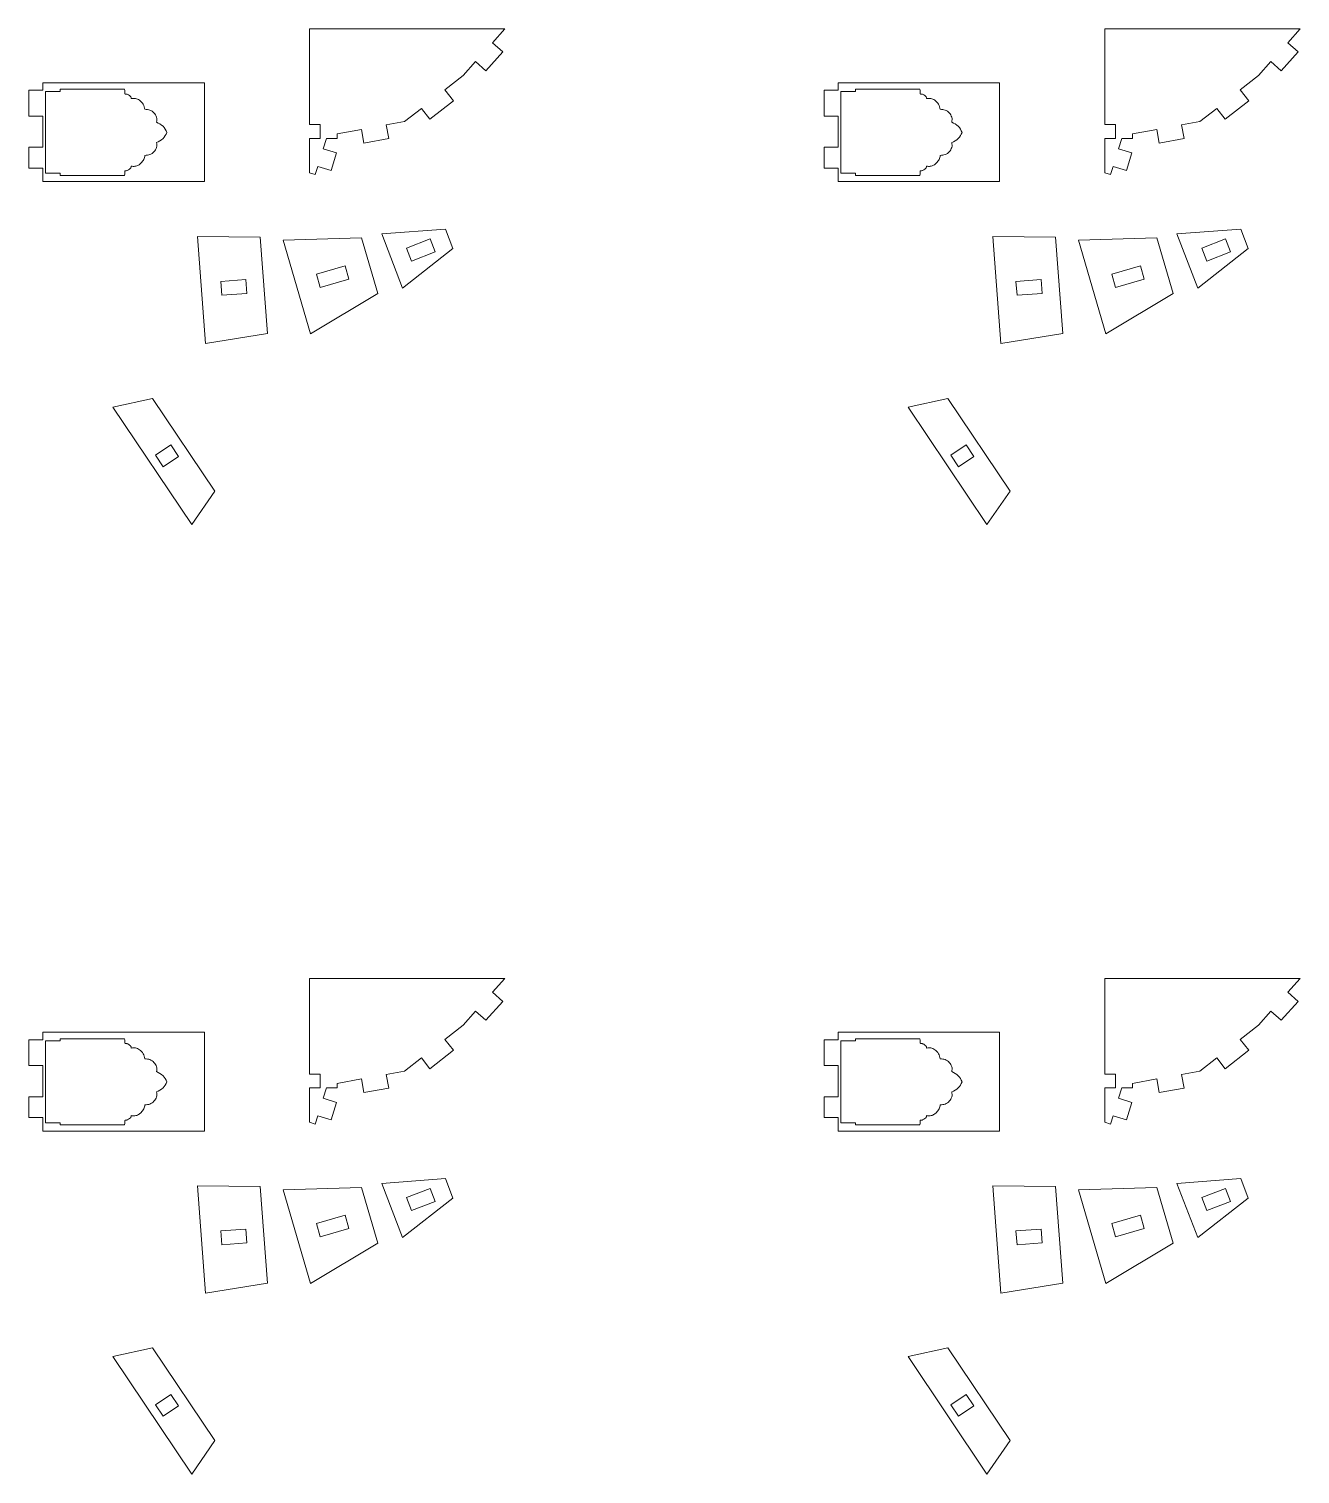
# Model space of a CAD drawing. Header units: millimetres. Extents: x -566 to 8079, y -1523 to 3979.
# Drawn here: x 3440.6 to 3716, y 2755.8 to 3069 of the extents above; entities that cross this region are included whole.
import ezdxf
from ezdxf.lldxf.tags import DXFTag

# ---------------------------------------------------------------- set-up
doc = ezdxf.new("R2010")
doc.units = ezdxf.units.MM
tags = doc.linetypes.add('CENTER', pattern=[10.16, 6.35, -1.27, 1.27, -1.27]).pattern_tags.tags
tags[10:11] = [DXFTag(74, 4), DXFTag(75, 0), DXFTag(340, '0'), DXFTag(46, 1.0), DXFTag(50, 0.0), DXFTag(44, 0.0), DXFTag(45, 0.0)]
tags[8:9] = [DXFTag(74, 4), DXFTag(75, 0), DXFTag(340, '0'), DXFTag(46, 1.0), DXFTag(50, 0.0), DXFTag(44, 0.0), DXFTag(45, 0.0)]
tags[6:7] = [DXFTag(74, 4), DXFTag(75, 0), DXFTag(340, '0'), DXFTag(46, 1.0), DXFTag(50, 0.0), DXFTag(44, 0.0), DXFTag(45, 0.0)]
tags[4:5] = [DXFTag(74, 4), DXFTag(75, 0), DXFTag(340, '0'), DXFTag(46, 1.0), DXFTag(50, 0.0), DXFTag(44, 0.0), DXFTag(45, 0.0)]

# ---------------------------------------------------------------- blocks, each defined once
blk = doc.blocks.new('DWG6')
at = {"color": 7, "linetype": 'Continuous', "lineweight": 15}
for p, q in [((775.83, -0.97), (775.83, 19.76)), ((775.83, 19.76), (818.17, 19.76)), ((818.17, 19.76), (815.5, 16.77)), ((948.14, -0.97), (948.14, 19.76)), ((948.14, 19.76), (990.48, 19.76)), ((990.48, 19.76), (987.81, 16.77)), ((815.5, 16.77), (817.74, 14.77)), ((987.81, 16.77), (990.05, 14.77)), ((811.85, 12.67), (809.15, 9.64)), ((814.09, 10.67), (811.85, 12.67)), ((817.74, 14.77), (814.09, 10.67)), ((984.15, 12.67), (981.46, 9.64)), ((986.4, 10.67), (984.15, 12.67)), ((990.05, 14.77), (986.4, 10.67)), ((809.15, 9.64), (805.2, 6.54)), ((981.46, 9.64), (977.5, 6.54)), ((715.07, 0.88), (715.07, 6.46)), ((715.07, 6.46), (718.07, 6.46)), ((753.07, 8.09), (718.07, 8.09)), ((718.07, 8.09), (718.07, 6.46)), ((735.8, 6.68), (721.81, 6.68)), ((721.81, 6.68), (721.81, 6.21)), ((753.07, -13.32), (753.07, 8.09)), ((805.2, 6.54), (807.05, 4.18)), ((887.37, 0.88), (887.37, 6.46)), ((887.37, 6.46), (890.37, 6.46)), ((925.38, 8.09), (890.37, 8.09)), ((890.37, 8.09), (890.37, 6.46)), ((908.11, 6.68), (894.12, 6.68)), ((894.12, 6.68), (894.12, 6.21)), ((925.38, -13.32), (925.38, 8.09)), ((977.5, 6.54), (979.36, 4.18)), ((721.81, 6.21), (718.66, 6.21)), ((718.66, 6.21), (718.66, -11.52)), ((807.05, 4.18), (801.95, 0.18)), ((894.12, 6.21), (890.97, 6.21)), ((890.97, 6.21), (890.97, -11.52)), ((979.36, 4.18), (974.26, 0.18)), ((715.07, 0.88), (718.07, 0.88)), ((718.07, 0.88), (718.07, -5.88)), ((800.1, 2.54), (796.45, -0.32)), ((801.95, 0.18), (800.1, 2.54)), ((887.37, 0.88), (890.37, 0.88)), ((890.37, 0.88), (890.37, -5.88)), ((972.41, 2.54), (968.75, -0.32)), ((974.26, 0.18), (972.41, 2.54)), ((778.16, -0.97), (775.83, -0.97)), ((778.16, -3.97), (778.16, -0.97)), ((787.09, -2.03), (781.82, -2.98)), ((781.82, -2.98), (781.82, -3.97)), ((787.63, -4.98), (787.09, -2.03)), ((796.45, -0.32), (792.48, -1.05)), ((792.48, -1.05), (793.02, -4)), ((950.46, -0.97), (948.14, -0.97)), ((950.46, -3.97), (950.46, -0.97)), ((959.4, -2.03), (954.13, -2.98)), ((954.13, -2.98), (954.13, -3.97)), ((959.94, -4.98), (959.4, -2.03)), ((968.75, -0.32), (964.79, -1.05)), ((964.79, -1.05), (965.33, -4)), ((715.07, -10.39), (715.07, -5.88)), ((715.07, -5.88), (718.07, -5.88)), ((775.83, -11.4), (775.83, -3.97)), ((775.83, -3.97), (778.16, -3.97)), ((779.55, -3.97), (778.85, -6.22)), ((781.71, -7.12), (778.85, -6.22)), ((781.82, -3.97), (779.55, -3.97)), ((793.02, -4), (787.63, -4.98)), ((887.37, -10.39), (887.37, -5.88)), ((887.37, -5.88), (890.37, -5.88)), ((948.14, -11.4), (948.14, -3.97)), ((948.14, -3.97), (950.46, -3.97)), ((951.86, -3.97), (951.15, -6.22)), ((954.02, -7.12), (951.15, -6.22)), ((954.13, -3.97), (951.86, -3.97)), ((965.33, -4), (959.94, -4.98)), ((781.71, -7.12), (780.52, -10.91)), ((954.02, -7.12), (952.83, -10.91)), ((715.07, -10.39), (718.07, -10.39)), ((718.07, -10.39), (718.07, -13.32)), ((718.66, -11.52), (721.81, -11.52)), ((721.81, -11.52), (721.81, -11.98)), ((721.81, -11.98), (735.8, -11.98)), ((777.1, -11.8), (775.83, -11.4)), ((777.66, -10.02), (777.1, -11.8)), ((780.52, -10.91), (777.66, -10.02)), ((887.37, -10.39), (890.37, -10.39)), ((890.37, -10.39), (890.37, -13.32)), ((890.97, -11.52), (894.12, -11.52)), ((894.12, -11.52), (894.12, -11.98)), ((894.12, -11.98), (908.11, -11.98)), ((949.41, -11.8), (948.14, -11.4)), ((949.97, -10.02), (949.41, -11.8)), ((952.83, -10.91), (949.97, -10.02)), ((718.07, -13.32), (753.07, -13.32)), ((890.37, -13.32), (925.38, -13.32)), ((791.49, -24.66), (805.29, -23.63)), ((796.01, -36.39), (791.49, -24.66)), ((805.29, -23.63), (806.91, -27.83)), ((963.8, -24.66), (977.6, -23.63)), ((968.32, -36.39), (963.8, -24.66)), ((977.6, -23.63), (979.21, -27.83)), ((751.59, -25.21), (765.2, -25.36)), ((753.33, -48.42), (751.59, -25.21)), ((765.2, -25.36), (766.76, -46.25)), ((770.16, -26.03), (787.15, -25.53)), ((776.08, -46.32), (770.16, -26.03)), ((787.15, -25.53), (790.68, -37.6)), ((806.91, -27.83), (796.01, -36.39)), ((796.88, -27.73), (802, -25.75)), ((797.95, -30.53), (796.88, -27.73)), ((802, -25.75), (803.08, -28.55)), ((923.9, -25.21), (937.5, -25.36)), ((925.63, -48.42), (923.9, -25.21)), ((937.5, -25.36), (939.06, -46.25)), ((942.46, -26.03), (959.46, -25.53)), ((948.39, -46.32), (942.46, -26.03)), ((959.46, -25.53), (962.98, -37.6)), ((979.21, -27.83), (968.32, -36.39)), ((969.18, -27.73), (974.31, -25.75)), ((970.26, -30.53), (969.18, -27.73)), ((974.31, -25.75), (975.39, -28.55)), ((803.08, -28.55), (797.95, -30.53)), ((975.39, -28.55), (970.26, -30.53)), ((777.35, -33.39), (783.57, -31.57)), ((778.19, -36.27), (777.35, -33.39)), ((783.57, -31.57), (784.41, -34.45)), ((949.66, -33.39), (955.88, -31.57)), ((950.5, -36.27), (949.66, -33.39)), ((955.88, -31.57), (956.72, -34.45)), ((756.61, -34.97), (762.07, -34.56)), ((756.84, -37.96), (756.61, -34.97)), ((762.3, -37.55), (756.84, -37.96)), ((762.07, -34.56), (762.3, -37.55)), ((784.41, -34.45), (778.19, -36.27)), ((928.92, -34.97), (934.38, -34.56)), ((929.14, -37.96), (928.92, -34.97)), ((934.61, -37.55), (929.14, -37.96)), ((934.38, -34.56), (934.61, -37.55)), ((956.72, -34.45), (950.5, -36.27)), ((790.68, -37.6), (776.08, -46.32)), ((962.98, -37.6), (948.39, -46.32)), ((766.76, -46.25), (753.33, -48.42)), ((939.06, -46.25), (925.63, -48.42)), ((741.86, -60.32), (733.24, -62.19)), ((733.24, -62.19), (750.33, -87.66)), ((755.34, -80.4), (741.86, -60.32)), ((914.17, -60.32), (905.55, -62.19)), ((905.55, -62.19), (922.63, -87.66)), ((927.64, -80.4), (914.17, -60.32)), ((745.78, -70.4), (742.48, -72.62)), ((747.46, -72.89), (745.78, -70.4)), ((918.09, -70.4), (914.79, -72.62)), ((919.76, -72.89), (918.09, -70.4)), ((742.48, -72.62), (744.15, -75.11)), ((744.15, -75.11), (747.46, -72.89)), ((914.79, -72.62), (916.46, -75.11)), ((916.46, -75.11), (919.76, -72.89)), ((750.33, -87.66), (755.34, -80.4)), ((922.63, -87.66), (927.64, -80.4)), ((775.83, -206.71), (775.83, -185.98)), ((775.83, -185.98), (818.17, -185.98)), ((818.17, -185.98), (815.5, -188.98)), ((948.14, -206.71), (948.14, -185.98)), ((948.14, -185.98), (990.48, -185.98)), ((990.48, -185.98), (987.81, -188.98)), ((817.74, -190.97), (814.09, -195.07)), ((815.5, -188.98), (817.74, -190.97)), ((990.05, -190.97), (986.4, -195.07)), ((987.81, -188.98), (990.05, -190.97)), ((811.85, -193.08), (809.15, -196.11)), ((814.09, -195.07), (811.85, -193.08)), ((984.15, -193.08), (981.46, -196.11)), ((986.4, -195.07), (984.15, -193.08)), ((809.15, -196.11), (805.2, -199.21)), ((981.46, -196.11), (977.5, -199.21)), ((715.07, -204.86), (715.07, -199.29)), ((715.07, -199.29), (718.07, -199.29)), ((753.07, -197.66), (718.07, -197.66)), ((718.07, -197.66), (718.07, -199.29)), ((721.81, -199.53), (718.66, -199.53)), ((718.66, -199.53), (718.66, -217.26)), ((735.8, -199.06), (721.81, -199.06)), ((721.81, -199.06), (721.81, -199.53)), ((753.07, -219.07), (753.07, -197.66)), ((805.2, -199.21), (807.05, -201.57)), ((887.37, -204.86), (887.37, -199.29)), ((887.37, -199.29), (890.37, -199.29)), ((925.38, -197.66), (890.37, -197.66)), ((890.37, -197.66), (890.37, -199.29)), ((894.12, -199.53), (890.97, -199.53)), ((890.97, -199.53), (890.97, -217.26)), ((908.11, -199.06), (894.12, -199.06)), ((894.12, -199.06), (894.12, -199.53)), ((925.38, -219.07), (925.38, -197.66)), ((977.5, -199.21), (979.36, -201.57)), ((800.1, -203.2), (796.45, -206.07)), ((801.95, -205.56), (800.1, -203.2)), ((807.05, -201.57), (801.95, -205.56)), ((972.41, -203.2), (968.75, -206.07)), ((974.26, -205.56), (972.41, -203.2)), ((979.36, -201.57), (974.26, -205.56)), ((715.07, -204.86), (718.07, -204.86)), ((718.07, -204.86), (718.07, -211.63)), ((796.45, -206.07), (792.48, -206.79)), ((887.37, -204.86), (890.37, -204.86)), ((890.37, -204.86), (890.37, -211.63)), ((968.75, -206.07), (964.79, -206.79)), ((778.16, -206.71), (775.83, -206.71)), ((775.83, -217.14), (775.83, -209.71)), ((775.83, -209.71), (778.16, -209.71)), ((778.16, -209.71), (778.16, -206.71)), ((779.55, -209.71), (778.85, -211.97)), ((781.82, -209.71), (779.55, -209.71)), ((787.09, -207.77), (781.82, -208.73)), ((781.82, -208.73), (781.82, -209.71)), ((787.63, -210.72), (787.09, -207.77)), ((793.02, -209.74), (787.63, -210.72)), ((792.48, -206.79), (793.02, -209.74)), ((950.46, -206.71), (948.14, -206.71)), ((948.14, -217.14), (948.14, -209.71)), ((948.14, -209.71), (950.46, -209.71)), ((950.46, -209.71), (950.46, -206.71)), ((951.86, -209.71), (951.15, -211.97)), ((954.13, -209.71), (951.86, -209.71)), ((959.4, -207.77), (954.13, -208.73)), ((954.13, -208.73), (954.13, -209.71)), ((959.94, -210.72), (959.4, -207.77)), ((965.33, -209.74), (959.94, -210.72)), ((964.79, -206.79), (965.33, -209.74)), ((715.07, -216.14), (715.07, -211.63)), ((715.07, -211.63), (718.07, -211.63)), ((781.71, -212.86), (778.85, -211.97)), ((781.71, -212.86), (780.52, -216.66)), ((887.37, -216.14), (887.37, -211.63)), ((887.37, -211.63), (890.37, -211.63)), ((954.02, -212.86), (951.15, -211.97)), ((954.02, -212.86), (952.83, -216.66)), ((777.66, -215.76), (777.1, -217.54)), ((780.52, -216.66), (777.66, -215.76)), ((949.97, -215.76), (949.41, -217.54)), ((952.83, -216.66), (949.97, -215.76)), ((715.07, -216.14), (718.07, -216.14)), ((718.07, -216.14), (718.07, -219.07)), ((718.07, -219.07), (753.07, -219.07)), ((718.66, -217.26), (721.81, -217.26)), ((721.81, -217.26), (721.81, -217.73)), ((721.81, -217.73), (735.8, -217.73)), ((777.1, -217.54), (775.83, -217.14)), ((887.37, -216.14), (890.37, -216.14)), ((890.37, -216.14), (890.37, -219.07)), ((890.37, -219.07), (925.38, -219.07)), ((890.97, -217.26), (894.12, -217.26)), ((894.12, -217.26), (894.12, -217.73)), ((894.12, -217.73), (908.11, -217.73)), ((949.41, -217.54), (948.14, -217.14)), ((751.59, -230.96), (765.2, -231.11)), ((753.33, -254.17), (751.59, -230.96)), ((765.2, -231.11), (766.76, -252)), ((770.16, -231.78), (787.15, -231.28)), ((787.15, -231.28), (790.68, -243.34)), ((791.49, -230.41), (805.29, -229.38)), ((796.01, -242.14), (791.49, -230.41)), ((796.88, -233.47), (802, -231.5)), ((802, -231.5), (803.08, -234.3)), ((805.29, -229.38), (806.91, -233.58)), ((923.9, -230.96), (937.5, -231.11)), ((925.63, -254.17), (923.9, -230.96)), ((937.5, -231.11), (939.06, -252)), ((942.46, -231.78), (959.46, -231.28)), ((959.46, -231.28), (962.98, -243.34)), ((963.8, -230.41), (977.6, -229.38)), ((968.32, -242.14), (963.8, -230.41)), ((969.18, -233.47), (974.31, -231.5)), ((974.31, -231.5), (975.39, -234.3)), ((977.6, -229.38), (979.21, -233.58)), ((776.08, -252.07), (770.16, -231.78)), ((806.91, -233.58), (796.01, -242.14)), ((797.95, -236.27), (796.88, -233.47)), ((803.08, -234.3), (797.95, -236.27)), ((948.39, -252.07), (942.46, -231.78)), ((979.21, -233.58), (968.32, -242.14)), ((970.26, -236.27), (969.18, -233.47)), ((975.39, -234.3), (970.26, -236.27)), ((777.35, -239.13), (783.57, -237.32)), ((783.57, -237.32), (784.41, -240.2)), ((949.66, -239.13), (955.88, -237.32)), ((955.88, -237.32), (956.72, -240.2)), ((756.61, -240.72), (762.07, -240.31)), ((756.84, -243.71), (756.61, -240.72)), ((762.07, -240.31), (762.3, -243.3)), ((778.19, -242.01), (777.35, -239.13)), ((784.41, -240.2), (778.19, -242.01)), ((928.92, -240.72), (934.38, -240.31)), ((929.14, -243.71), (928.92, -240.72)), ((934.38, -240.31), (934.61, -243.3)), ((950.5, -242.01), (949.66, -239.13)), ((956.72, -240.2), (950.5, -242.01)), ((762.3, -243.3), (756.84, -243.71)), ((790.68, -243.34), (776.08, -252.07)), ((934.61, -243.3), (929.14, -243.71)), ((962.98, -243.34), (948.39, -252.07)), ((766.76, -252), (753.33, -254.17)), ((939.06, -252), (925.63, -254.17)), ((741.86, -266.06), (733.24, -267.94)), ((755.34, -286.14), (741.86, -266.06)), ((914.17, -266.06), (905.55, -267.94)), ((927.64, -286.14), (914.17, -266.06)), ((733.24, -267.94), (750.33, -293.41)), ((905.55, -267.94), (922.63, -293.41)), ((745.78, -276.15), (742.48, -278.36)), ((742.48, -278.36), (744.15, -280.85)), ((744.15, -280.85), (747.46, -278.64)), ((747.46, -278.64), (745.78, -276.15)), ((918.09, -276.15), (914.79, -278.36)), ((914.79, -278.36), (916.46, -280.85)), ((916.46, -280.85), (919.76, -278.64)), ((919.76, -278.64), (918.09, -276.15)), ((750.33, -293.41), (755.34, -286.14)), ((922.63, -293.41), (927.64, -286.14))]:
    blk.add_line(p, q, dxfattribs=at)
for points, knots in [([(737.25, 4.68), (737.24, 4.76), (737.22, 4.93), (737.01, 5.22), (736.72, 5.45), (736.4, 5.6), (736.17, 5.66), (736.03, 5.66), (735.96, 5.65), (735.92, 5.66), (735.9, 5.68), (735.88, 5.71), (735.84, 5.84), (735.84, 6.17), (735.82, 6.49), (735.8, 6.68)], [0, 0, 0, 0, 0.086859, 0.177228, 0.365247, 0.47622, 0.554971, 0.604964, 0.621908, 0.635005, 0.643307, 0.65324, 0.666331, 0.791488, 1, 1, 1, 1]), ([(909.56, 4.68), (909.55, 4.76), (909.52, 4.93), (909.32, 5.22), (909.02, 5.45), (908.7, 5.6), (908.48, 5.66), (908.34, 5.66), (908.27, 5.65), (908.23, 5.66), (908.21, 5.68), (908.19, 5.71), (908.15, 5.84), (908.15, 6.17), (908.12, 6.49), (908.11, 6.68)], [0, 0, 0, 0, 0.086859, 0.177228, 0.365247, 0.47622, 0.554971, 0.604964, 0.621908, 0.635005, 0.643307, 0.65324, 0.666331, 0.791488, 1, 1, 1, 1]), ([(740.21, 2.34), (740.11, 2.72), (739.9, 3.49), (739.12, 4.3), (738.19, 4.78), (737.56, 4.71), (737.25, 4.68)], [0, 0, 0, 0, 0.278065, 0.560909, 0.77859, 1, 1, 1, 1]), ([(912.52, 2.34), (912.41, 2.72), (912.21, 3.49), (911.43, 4.3), (910.49, 4.78), (909.87, 4.71), (909.56, 4.68)], [0, 0, 0, 0, 0.278065, 0.560909, 0.77859, 1, 1, 1, 1]), ([(742.69, -0.44), (742.73, -0.26), (742.81, 0.1), (742.69, 0.82), (742.2, 1.6), (741.3, 2.26), (740.57, 2.31), (740.21, 2.34)], [0, 0, 0, 0, 0.128485, 0.252149, 0.499759, 0.752072, 1, 1, 1, 1]), ([(915, -0.44), (915.04, -0.26), (915.11, 0.1), (914.99, 0.82), (914.51, 1.6), (913.6, 2.26), (912.88, 2.31), (912.52, 2.34)], [0, 0, 0, 0, 0.128485, 0.252149, 0.499759, 0.752072, 1, 1, 1, 1]), ([(744.94, -2.65), (744.71, -2.17), (744.22, -1.17), (743.21, -0.69), (742.69, -0.44)], [0, 0, 0, 0, 0.484021, 1, 1, 1, 1]), ([(742.69, -4.86), (743.21, -4.61), (744.22, -4.13), (744.71, -3.13), (744.94, -2.65)], [0, 0, 0, 0, 0.51597, 1, 1, 1, 1]), ([(917.25, -2.65), (917.01, -2.17), (916.52, -1.17), (915.52, -0.69), (915, -0.44)], [0, 0, 0, 0, 0.484021, 1, 1, 1, 1]), ([(915, -4.86), (915.52, -4.61), (916.52, -4.13), (917.01, -3.13), (917.25, -2.65)], [0, 0, 0, 0, 0.51597, 1, 1, 1, 1]), ([(740.21, -7.64), (740.57, -7.61), (741.3, -7.56), (742.2, -6.9), (742.69, -6.12), (742.81, -5.4), (742.73, -5.04), (742.69, -4.86)], [0, 0, 0, 0, 0.247928, 0.500241, 0.747851, 0.871515, 1, 1, 1, 1]), ([(912.52, -7.64), (912.88, -7.61), (913.6, -7.56), (914.51, -6.9), (914.99, -6.12), (915.11, -5.4), (915.04, -5.04), (915, -4.86)], [0, 0, 0, 0, 0.247928, 0.500241, 0.747851, 0.871515, 1, 1, 1, 1]), ([(737.25, -9.98), (737.52, -10.01), (738.04, -10.08), (738.8, -9.79), (739.46, -9.27), (740, -8.55), (740.14, -7.94), (740.21, -7.64)], [0, 0, 0, 0, 0.18862, 0.372491, 0.55974, 0.782456, 1, 1, 1, 1]), ([(909.56, -9.98), (909.82, -10.01), (910.35, -10.08), (911.11, -9.79), (911.76, -9.27), (912.3, -8.55), (912.44, -7.94), (912.52, -7.64)], [0, 0, 0, 0, 0.18862, 0.372491, 0.55974, 0.782456, 1, 1, 1, 1]), ([(735.8, -11.98), (735.82, -11.75), (735.84, -11.44), (735.85, -11.11), (735.88, -11.01), (735.9, -10.98), (735.92, -10.96), (735.96, -10.96), (736.03, -10.96), (736.17, -10.96), (736.4, -10.9), (736.72, -10.75), (737.01, -10.52), (737.22, -10.23), (737.24, -10.06), (737.25, -9.98)], [0, 0, 0, 0, 0.246657, 0.333707, 0.346812, 0.356732, 0.365033, 0.37813, 0.395073, 0.445064, 0.52381, 0.634782, 0.822794, 0.913159, 1, 1, 1, 1]), ([(908.11, -11.98), (908.12, -11.75), (908.15, -11.44), (908.16, -11.11), (908.19, -11.01), (908.21, -10.98), (908.23, -10.96), (908.27, -10.96), (908.34, -10.96), (908.48, -10.96), (908.7, -10.9), (909.02, -10.75), (909.32, -10.52), (909.52, -10.23), (909.55, -10.06), (909.56, -9.98)], [0, 0, 0, 0, 0.246657, 0.333707, 0.346812, 0.356732, 0.365033, 0.37813, 0.395073, 0.445064, 0.52381, 0.634782, 0.822794, 0.913159, 1, 1, 1, 1]), ([(737.25, -201.07), (737.24, -200.98), (737.22, -200.82), (737.01, -200.53), (736.72, -200.3), (736.4, -200.14), (736.17, -200.08), (736.03, -200.09), (735.96, -200.09), (735.92, -200.08), (735.9, -200.06), (735.88, -200.04), (735.84, -199.9), (735.84, -199.57), (735.82, -199.26), (735.8, -199.06)], [0, 0, 0, 0, 0.086859, 0.177228, 0.365247, 0.47622, 0.554971, 0.604964, 0.621908, 0.635005, 0.643307, 0.65324, 0.666331, 0.791488, 1, 1, 1, 1]), ([(909.56, -201.07), (909.55, -200.98), (909.52, -200.82), (909.32, -200.53), (909.02, -200.3), (908.7, -200.14), (908.48, -200.08), (908.34, -200.09), (908.27, -200.09), (908.23, -200.08), (908.21, -200.06), (908.19, -200.04), (908.15, -199.9), (908.15, -199.57), (908.12, -199.26), (908.11, -199.06)], [0, 0, 0, 0, 0.086859, 0.177228, 0.365247, 0.47622, 0.554971, 0.604964, 0.621908, 0.635005, 0.643307, 0.65324, 0.666331, 0.791488, 1, 1, 1, 1]), ([(740.21, -203.4), (740.11, -203.02), (739.9, -202.25), (739.12, -201.44), (738.19, -200.97), (737.56, -201.03), (737.25, -201.07)], [0, 0, 0, 0, 0.278065, 0.560909, 0.77859, 1, 1, 1, 1]), ([(742.69, -206.19), (742.73, -206), (742.81, -205.65), (742.69, -204.93), (742.2, -204.15), (741.3, -203.48), (740.57, -203.43), (740.21, -203.4)], [0, 0, 0, 0, 0.128485, 0.252149, 0.499759, 0.752072, 1, 1, 1, 1]), ([(912.52, -203.4), (912.41, -203.02), (912.21, -202.25), (911.43, -201.44), (910.49, -200.97), (909.87, -201.03), (909.56, -201.07)], [0, 0, 0, 0, 0.278065, 0.560909, 0.77859, 1, 1, 1, 1]), ([(915, -206.19), (915.04, -206), (915.11, -205.65), (914.99, -204.93), (914.51, -204.15), (913.6, -203.48), (912.88, -203.43), (912.52, -203.4)], [0, 0, 0, 0, 0.128485, 0.252149, 0.499759, 0.752072, 1, 1, 1, 1]), ([(744.94, -208.4), (744.71, -207.91), (744.22, -206.92), (743.21, -206.43), (742.69, -206.19)], [0, 0, 0, 0, 0.484021, 1, 1, 1, 1]), ([(917.25, -208.4), (917.01, -207.91), (916.52, -206.92), (915.52, -206.43), (915, -206.19)], [0, 0, 0, 0, 0.484021, 1, 1, 1, 1]), ([(742.69, -210.6), (743.21, -210.36), (744.22, -209.87), (744.71, -208.88), (744.94, -208.4)], [0, 0, 0, 0, 0.51597, 1, 1, 1, 1]), ([(915, -210.6), (915.52, -210.36), (916.52, -209.87), (917.01, -208.88), (917.25, -208.4)], [0, 0, 0, 0, 0.51597, 1, 1, 1, 1]), ([(740.21, -213.39), (740.57, -213.36), (741.3, -213.31), (742.2, -212.64), (742.69, -211.86), (742.81, -211.14), (742.73, -210.79), (742.69, -210.6)], [0, 0, 0, 0, 0.247928, 0.500241, 0.747851, 0.871515, 1, 1, 1, 1]), ([(912.52, -213.39), (912.88, -213.36), (913.6, -213.31), (914.51, -212.64), (914.99, -211.86), (915.11, -211.14), (915.04, -210.79), (915, -210.6)], [0, 0, 0, 0, 0.247928, 0.500241, 0.747851, 0.871515, 1, 1, 1, 1]), ([(735.8, -217.73), (735.82, -217.5), (735.84, -217.18), (735.85, -216.85), (735.88, -216.75), (735.9, -216.73), (735.92, -216.71), (735.96, -216.7), (736.03, -216.7), (736.17, -216.71), (736.4, -216.65), (736.72, -216.49), (737.01, -216.26), (737.22, -215.97), (737.24, -215.81), (737.25, -215.72)], [0, 0, 0, 0, 0.246657, 0.333707, 0.346812, 0.356732, 0.365033, 0.37813, 0.395073, 0.445064, 0.52381, 0.634782, 0.822794, 0.913159, 1, 1, 1, 1]), ([(737.25, -215.72), (737.52, -215.76), (738.04, -215.82), (738.8, -215.53), (739.46, -215.02), (740, -214.29), (740.14, -213.68), (740.21, -213.39)], [0, 0, 0, 0, 0.18862, 0.372491, 0.55974, 0.782456, 1, 1, 1, 1]), ([(908.11, -217.73), (908.12, -217.5), (908.15, -217.18), (908.16, -216.85), (908.19, -216.75), (908.21, -216.73), (908.23, -216.71), (908.27, -216.7), (908.34, -216.7), (908.48, -216.71), (908.7, -216.65), (909.02, -216.49), (909.32, -216.26), (909.52, -215.97), (909.55, -215.81), (909.56, -215.72)], [0, 0, 0, 0, 0.246657, 0.333707, 0.346812, 0.356732, 0.365033, 0.37813, 0.395073, 0.445064, 0.52381, 0.634782, 0.822794, 0.913159, 1, 1, 1, 1]), ([(909.56, -215.72), (909.82, -215.76), (910.35, -215.82), (911.11, -215.53), (911.76, -215.02), (912.3, -214.29), (912.44, -213.68), (912.52, -213.39)], [0, 0, 0, 0, 0.18862, 0.372491, 0.55974, 0.782456, 1, 1, 1, 1])]:
    blk.add_open_spline(points, degree=3, knots=knots, dxfattribs=at)

msp = doc.modelspace()

# ---------------------------------------------------------------- block references
at = {"linetype": 'CENTER'}
msp.add_blockref('DWG6', (2725.5, 3049.22), dxfattribs=at)

doc.saveas('drawing.dxf')
